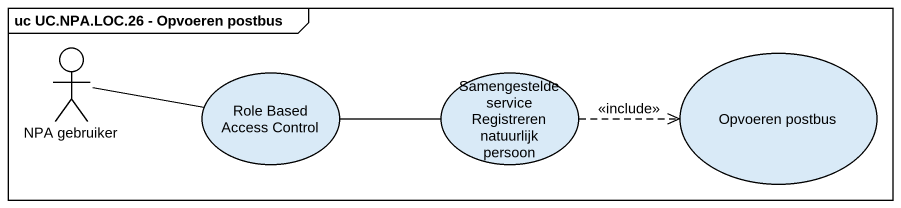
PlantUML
@startuml
mainframe uc UC.NPA.LOC.26 - Opvoeren postbus
actor "NPA gebruiker" as NPA_gebruiker
usecase "Role Based Access Control" as Role_Based_Access_Control
usecase "Samengestelde service Registreren natuurlijk persoon" as Samengestelde_service
usecase "Opvoeren postbus" as Opvoeren_postbus
NPA_gebruiker -right- Role_Based_Access_Control
Role_Based_Access_Control -right- Samengestelde_service
Samengestelde_service .right.> Opvoeren_postbus : <<include>>
@enduml
